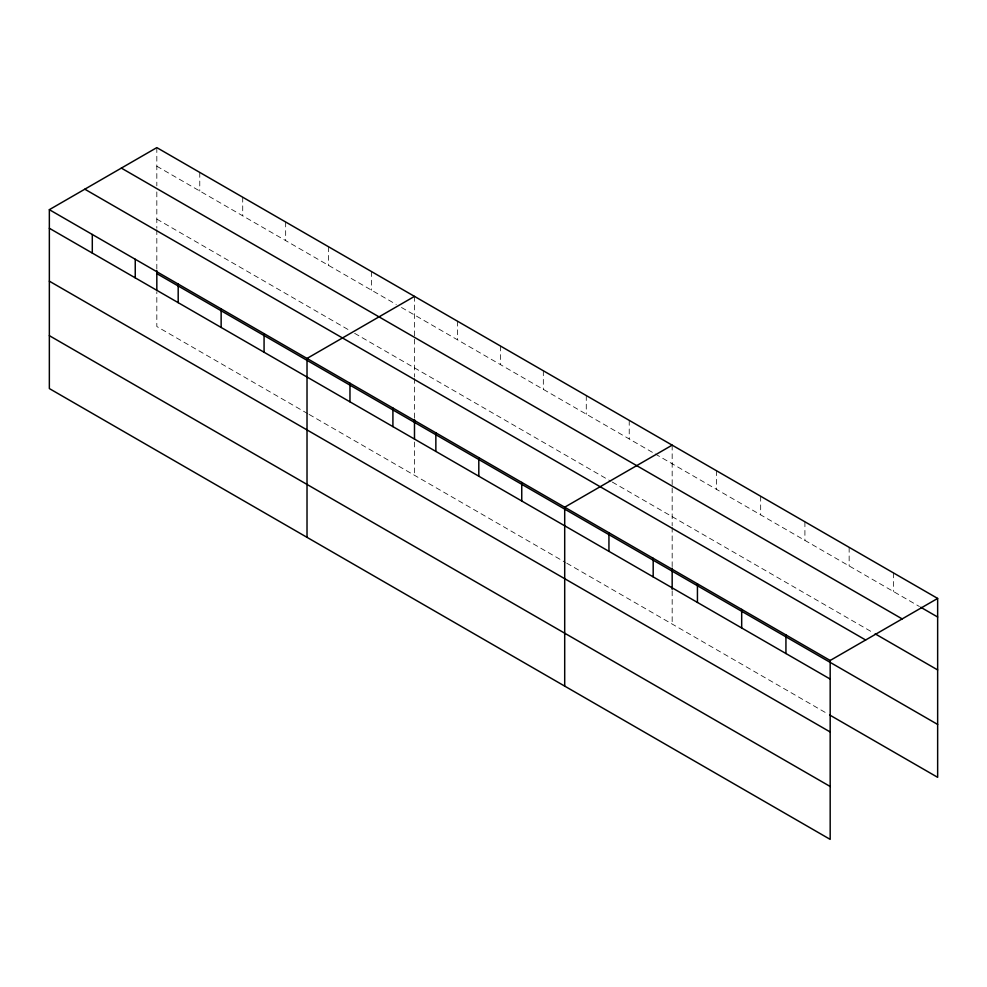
<?xml version="1.0" encoding="UTF-8"?>
<svg xmlns="http://www.w3.org/2000/svg" width="987" height="987" viewBox="0 0 987 987"><rect width="100%" height="100%" fill="white"/><g stroke="black" fill="none" stroke-linecap="round" stroke-linejoin="round"><path stroke-width="0.74" stroke-dasharray="4.93 3.7" d="M156.822 166.223L396.28 304.465M401.487 307.475L653.949 453.23M655.245 453.983L919.428 606.511M156.822 219.114L349.423 330.312M354.629 333.322L611.002 481.335M612.31 482.088L873.877 633.111M307.784 413.676L156.822 326.524L156.822 291.757M309.079 414.429L565.452 562.442M566.76 563.195L828.34 714.218M893.408 572.879L893.408 591.484M849.153 547.341L849.153 565.933M804.911 521.79L804.911 540.382M760.669 496.251L760.669 514.844M716.414 470.7L716.414 489.293M672.172 445.149L672.172 486.418M672.172 487.936L672.172 525.738M672.172 527.243L672.172 566.612M672.172 590.806L672.172 624.055M629.225 420.363L629.225 438.956M586.278 395.565L586.278 414.158M543.331 370.767L543.331 389.371M500.384 345.981L500.384 364.573M457.437 321.182L457.437 339.775M414.491 296.384L414.491 337.653M414.491 339.17L414.491 376.972M414.491 378.477L414.491 417.846M414.491 442.04L414.491 475.29M371.544 271.598L371.544 290.19M328.609 246.799L328.609 265.392M285.662 222.001L285.662 240.606M242.716 197.215L242.716 215.808M199.769 172.417L199.769 191.009M156.822 147.618L156.822 185.864M156.822 191.91L156.822 228.207M156.822 229.712L156.822 269.081"/><path stroke-width="1.48" d="M830.178 731.972L830.178 660.476L49.35 209.676L49.35 388.57L830.178 839.382L830.178 731.972L49.35 281.172M829.635 714.97L937.65 777.324L937.65 598.43L156.822 147.618L49.35 209.676M414.491 296.384L307.019 358.441L307.019 537.335M672.172 445.149L564.7 507.207L564.7 686.101M830.178 660.476L937.65 598.43M920.735 607.252L937.65 617.023M121.352 168.098L902.18 618.911M875.185 633.864L937.65 669.926M84.82 189.196L865.648 639.995M156.822 273.621L937.65 724.433M49.35 228.268L830.178 679.068M49.35 335.666L830.178 786.479M785.936 634.937L785.936 653.53M741.681 609.386L741.681 627.979M697.439 583.835L697.439 602.44M672.172 568.13L672.172 589.288M653.184 558.297L653.184 576.889M608.942 532.746L608.942 551.338M521.753 482.409L521.753 501.001M478.806 457.61L478.806 476.215M435.859 432.824L435.859 451.417M414.491 419.364L414.491 439.018M392.912 408.026L392.912 426.618M349.966 383.227L349.966 401.832M264.072 333.643L264.072 352.236M221.137 308.845L221.137 327.45M178.191 284.059L178.191 302.651M156.822 270.598L156.822 290.252M135.244 259.26L135.244 277.853M92.297 234.462L92.297 253.054"/></g></svg>
